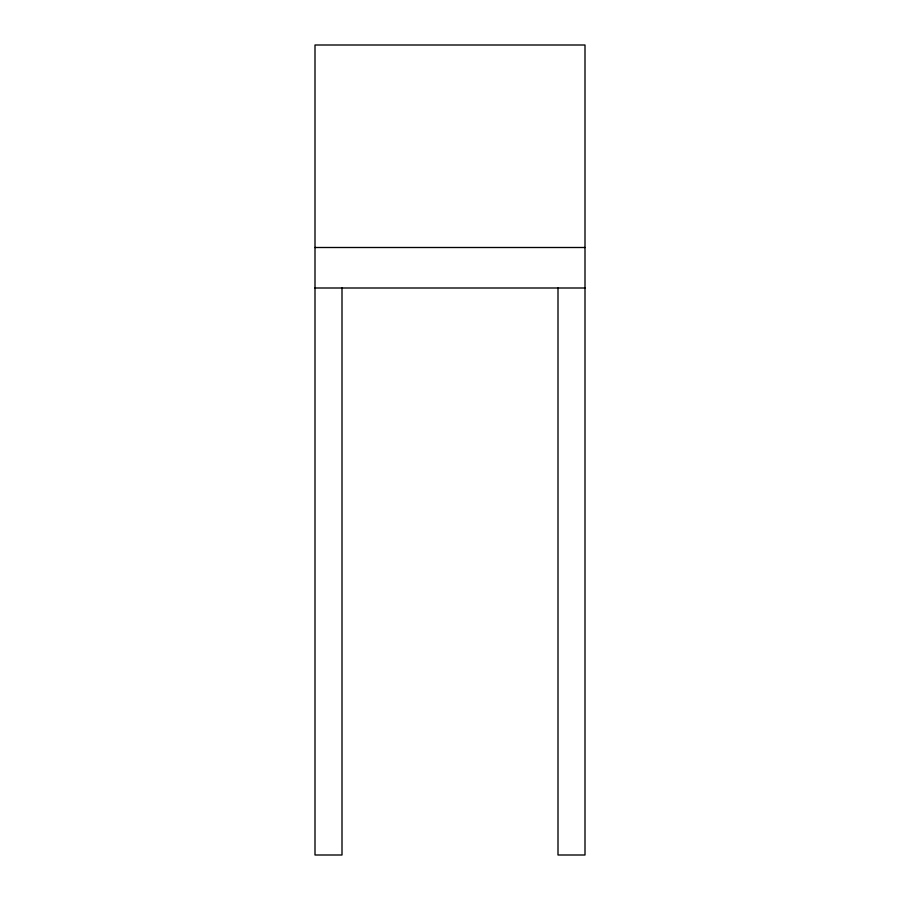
<?xml version="1.0" encoding="UTF-8"?>
<svg xmlns="http://www.w3.org/2000/svg" width="900" height="900" viewBox="0 0 900 900"><rect width="100%" height="100%" fill="white"/><g stroke="black" fill="none" stroke-linecap="round" stroke-linejoin="round"><path stroke-width="1.35" d="M315 247.5L585 247.5M315 288L585 288M558 288L558 855L585 855L585 45L315 45L315 855L342 855L342 288"/></g></svg>
